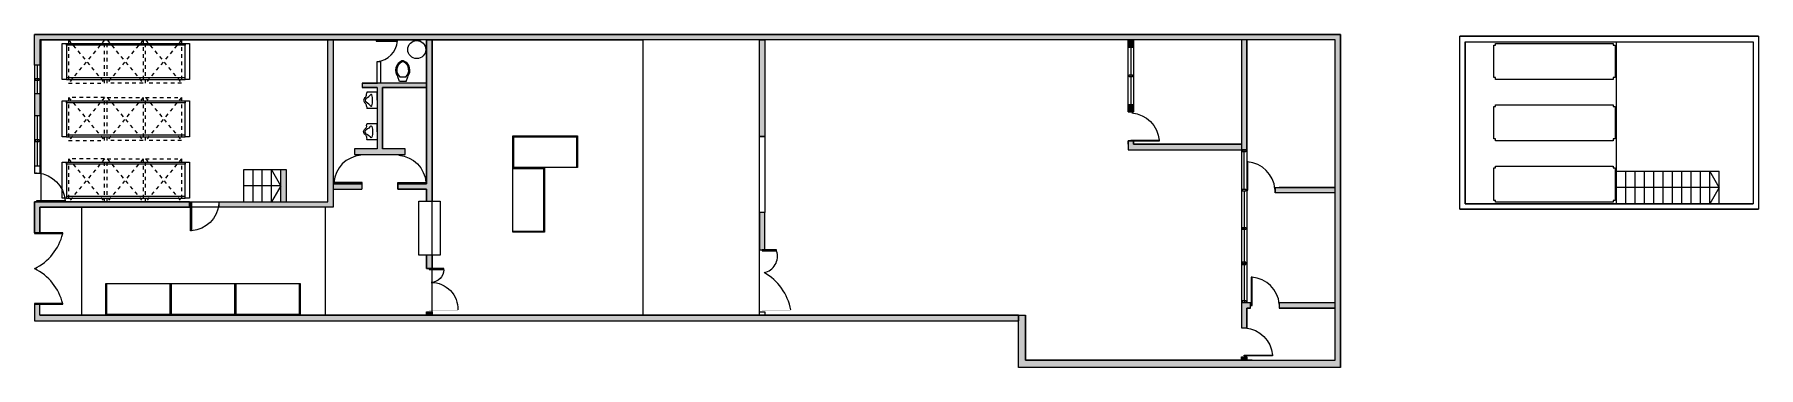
# Model space of a CAD drawing. Header units: millimetres. Extents: x 123.4 to 171.4, y 157.1 to 166.4.
import ezdxf

# ---------------------------------------------------------------- set-up
doc = ezdxf.new("R2010")
doc.units = ezdxf.units.MM
doc.linetypes.add('DASHED', pattern=[0.75, 0.5, -0.25])
for name, color, linetype in [('01', 1, 'Continuous'), ('_Sanitarios', 4, 'Continuous'), ('Carpintería', 1, 'Continuous'), ('Divisiones - Placas de roca de yeso y Vidrio', 3, 'Continuous'), ('Durlock', 30, 'Continuous'), ('IRI-OCASA-Layout R 9$0$OCA_Mobiliario', 8, 'Continuous'), ('LARGUERO_2300', 42, 'Continuous'), ('Mamposteria_hatch', 252, 'Continuous'), ('MUROS', 6, 'Continuous'), ('Racks', 7, 'Continuous')]:
    doc.layers.add(name, color=color, linetype=linetype)
doc.layers.add('AUX', color=232, linetype='Continuous', plot=False)
doc.layers.add('BASTIDOR', color=162, linetype='Continuous', lineweight=5)
doc.layers.add('MERCADERIA', color=252, linetype='Continuous', lineweight=5)
doc.layers.add('HATCH ARCOR', color=7, linetype='Continuous', true_color=0xfff0fe)
doc.layers.add('HATCH CCP', color=7, linetype='Continuous', true_color=0xe6ecfe)

# ---------------------------------------------------------------- blocks, each defined once
blk = doc.blocks.new('CL16')
for p, q in [((0, 0), (-217.5, 0)), ((0, 0), (217.5, 0)), ((-225, -7.5), (-225, -275.191532)), ((-161.850551, -292.951558), (-210.850922, -290.167377)), ((161.850551, -292.951558), (210.850922, -290.167377)), ((169.797781, -292.5), (168.442631, -292.5)), ((225, -7.5), (225, -275.191532))]:
    blk.add_line(p, q)
for centre, radius, start, end in [((-217.5, -7.5), 7.5, 90, 180), ((217.5, -7.5), 7.5, 0, 90), ((-210, -275.191532), 15, 180, 266.747973), ((-142.567549, -170.7535), 22.044253, 109.70397, 180), ((-543.70824, -593.63577), 567.929153, 30.61844, 48.125089), ((-168.232463, -405.270396), 112.5, 37.902563, 86.747973), ((0, -638.75), 511.25, 90, 107.061531), ((0, -274.292909), 100.707091, 217.810531, 270), ((3.128205, -270), 67.5, 210.61844, 267.343746), ((0, -638.75), 511.25, 72.938469, 90), ((-3.128205, -270), 67.5, 272.656254, 329.38156), ((0, -274.292909), 100.707091, 270, 322.097437), ((543.70824, -593.63577), 567.929153, 131.874911, 149.38156), ((168.232463, -405.270396), 112.5, 93.252027, 142.097437), ((142.567549, -170.7535), 22.044253, 360, 70.29603), ((210, -275.191532), 15, 273.252027, 0)]:
    blk.add_arc(centre, radius, start, end)
blk = doc.blocks.new('A$C48EA0DC4')
at = {"layer": 'Carpintería'}
blk.add_hatch(color=256, dxfattribs=at).paths.add_polyline_path([(0, 0.677), (0, 0.697), (0.7, 0.697), (0.7, 0.677)])
blk.add_lwpolyline([(0.7, 0.677), (0.7, 0.697), (0, 0.697), (0, 0.677)], close=True, dxfattribs=at)
blk.add_arc((-0.032, 0.732), 0.734, 274.7479, 355.7579, dxfattribs=at)
blk = doc.blocks.new('new_puerta')
at = {"layer": 'Divisiones - Placas de roca de yeso y Vidrio'}
blk.add_hatch(color=256, dxfattribs=at).paths.add_polyline_path([(-754.858, 645.087), (-754.888, 645.087), (-754.888, 645.487), (-754.858, 645.487)])
blk.add_lwpolyline([(-754.888, 645.487), (-754.858, 645.487), (-754.858, 645.087), (-754.888, 645.087)], close=True, dxfattribs=at)
at = {"layer": 'Divisiones - Placas de roca de yeso y Vidrio', "linetype": 'Continuous'}
for centre, radius, start, end in [((-755.996, 645.133), 0.752, 0.6605, 91.297), ((-754.885, 645.13), 0.36, 91.1098, 178.0428)]:
    blk.add_arc(centre, radius, start, end, dxfattribs=at)
blk.add_solid([(-756.043, 645.08), (-756.043, 645.885), (-756.013, 645.08), (-756.013, 645.885)], dxfattribs=at)
blk = doc.blocks.new('mesa_trabajo_1.80x.83')
at = {"layer": 'IRI-OCASA-Layout R 9$0$OCA_Mobiliario'}
blk.add_lwpolyline([(0, 0.88), (-1.8, 0.88), (-1.8, 0), (0, 0)], close=True, dxfattribs=at)
blk.add_lwpolyline([(-1.775, 0.88), (-1.775, 0.025), (-0.025, 0.025), (-0.025, 0.88)], dxfattribs=at)
blk = doc.blocks.new('A$C0D016993')
at = {"linetype": 'DASHED', "ltscale": 0.05}
for points in [[(0, 1.2), (1, 1.2), (1, 0), (0, 0), (0, 1.2)], [(0, 1.2), (1, 0)], [(1, 1.2), (0, 0)]]:
    blk.add_lwpolyline(points, dxfattribs=at)
blk = doc.blocks.new('mecalux_nuevo_3.30x1.00')
at = {"layer": 'BASTIDOR'}
for points in [[(-1, 3.377), (-1, 3.5), (0, 3.5), (0, 3.377)], [(-1, 3.377), (-1, 3.5), (0, 3.5), (0, 3.377)], [(-1, -0.043), (-1, 0.08), (0, 0.08), (0, -0.043)]]:
    blk.add_lwpolyline(points, close=True, dxfattribs=at)
at = {"layer": 'LARGUERO_2300'}
for points in [[(-0.95, 0.08), (-0.95, 3.377), (-1, 3.377), (-1, 0.08)], [(-0.05, 0.08), (-0.05, 3.377), (0, 3.377), (0, 0.08)]]:
    blk.add_lwpolyline(points, close=True, dxfattribs=at)
at = {"layer": 'MERCADERIA', "color": 253, "xscale": -1, "rotation": 270}
blk.add_blockref('A$C0D016993', (-1.1, 2.32), dxfattribs=at)
at = {"layer": 'MERCADERIA', "color": 253, "rotation": 270}
for p in [(-1.1, 2.25), (-1.1, 1.18)]:
    blk.add_blockref('A$C0D016993', p, dxfattribs=at)

msp = doc.modelspace()

# ---------------------------------------------------------------- hatches: boundary and pattern name
at = {"layer": 'Carpintería'}
for points in [[(123.447, 160.859), (124.232, 160.859), (124.232, 160.837), (123.447, 160.837)], [(123.447, 158.892), (124.232, 158.892), (124.232, 158.869), (123.447, 158.869)]]:
    msp.add_hatch(color=256, dxfattribs=at).paths.add_polyline_path(points)
at = {"layer": 'Divisiones - Placas de roca de yeso y Vidrio'}
msp.add_hatch(color=256, dxfattribs=at).paths.add_polyline_path([(143.672, 160.384), (143.672, 160.354), (144.071, 160.354), (144.071, 160.384)])
at = {"layer": 'Mamposteria_hatch'}
for points in [[(123.447, 166.364), (159.747, 166.364), (159.747, 157.114), (150.797, 157.114), (150.797, 158.564), (150.997, 158.564), (150.997, 157.314), (159.597, 157.314), (159.597, 166.214), (123.597, 166.214), (123.597, 165.514), (123.447, 165.514)], [(131.747, 162.064), (131.747, 161.564), (128.577, 161.564), (128.577, 161.714), (130.297, 161.714), (130.297, 162.614), (130.447, 162.614), (130.447, 161.714), (131.597, 161.714), (131.597, 166.214), (131.747, 166.214)], [(143.747, 163.534), (143.597, 163.534), (143.597, 166.214), (143.747, 166.214)], [(153.847, 166.214), (153.847, 166.014), (153.997, 166.014), (153.997, 166.214)], [(153.847, 163.414), (153.847, 163.164), (157.147, 163.164), (157.147, 166.214), (156.997, 166.214), (156.997, 163.314), (153.997, 163.314), (153.997, 163.414)], [(132.556, 165.014), (134.347, 165.014), (134.347, 164.889), (133.122, 164.889), (133.122, 163.184), (133.747, 163.184), (133.747, 163.034), (132.347, 163.034), (132.347, 163.184), (132.972, 163.184), (132.972, 164.889), (132.556, 164.889)], [(123.447, 164.714), (123.597, 164.714), (123.597, 164.114), (123.447, 164.114)], [(153.847, 164.414), (153.847, 164.214), (153.997, 164.214), (153.997, 164.414)], [(131.747, 162.214), (131.747, 162.064), (132.547, 162.064), (132.547, 162.214)], [(159.591, 161.964), (157.931, 161.964), (157.931, 162.114), (159.591, 162.114)], [(123.447, 160.859), (123.597, 160.859), (123.597, 161.564), (127.759, 161.564), (127.759, 161.714), (123.447, 161.714)], [(143.597, 160.384), (143.747, 160.384), (143.747, 161.424), (143.597, 161.424)], [(123.597, 158.564), (150.797, 158.564), (150.797, 158.414), (123.447, 158.414), (123.447, 158.869), (123.597, 158.869)], [(134.347, 158.664), (134.497, 158.664), (134.497, 158.564), (134.347, 158.564)], [(156.997, 158.214), (157.147, 158.214), (157.147, 158.764), (157.247, 158.764), (157.247, 158.914), (156.997, 158.914)], [(159.597, 158.764), (159.597, 158.914), (158.047, 158.914), (158.047, 158.764)], [(157.147, 157.314), (156.997, 157.314), (156.997, 157.414), (157.147, 157.414)]]:
    msp.add_hatch(color=256, dxfattribs=at).paths.add_polyline_path(points)
h = msp.add_hatch(color=256, dxfattribs=at)
h.paths.add_polyline_path([(134.347, 166.214), (134.497, 166.214), (134.497, 161.736), (134.347, 161.736), (134.347, 162.064), (133.547, 162.064), (133.547, 162.214), (134.347, 162.214)])
h.paths.add_polyline_path([(134.347, 160.236), (134.497, 160.236), (134.497, 159.864), (134.347, 159.864)])

# ---------------------------------------------------------------- linework, layer by layer
for p, q in [((159.747, 166.364), (123.447, 166.364)), ((123.447, 165.514), (123.447, 166.364)), ((159.747, 157.114), (159.747, 166.364)), ((171.369, 166.315), (163.069, 166.315)), ((163.069, 161.515), (163.069, 166.315)), ((171.369, 166.315), (171.369, 161.515)), ((123.597, 166.214), (125.897, 166.214)), ((123.597, 166.214), (123.597, 165.514)), ((125.897, 166.214), (131.597, 166.214)), ((131.597, 166.214), (134.197, 166.214)), ((159.597, 166.214), (134.147, 166.214)), ((134.347, 166.214), (134.347, 162.214)), ((134.497, 166.214), (134.497, 161.736)), ((143.597, 164.214), (143.597, 166.214)), ((143.597, 164.214), (143.597, 166.214)), ((156.997, 166.214), (156.997, 163.164)), ((157.147, 166.214), (157.147, 163.164)), ((159.597, 157.314), (159.597, 166.214)), ((163.219, 166.165), (165.519, 166.165)), ((163.219, 166.165), (163.219, 161.665)), ((165.519, 166.165), (171.219, 166.165)), ((171.219, 166.165), (171.219, 161.665)), ((123.597, 165.514), (123.447, 165.514)), ((132.556, 165.014), (132.981, 165.014)), ((132.556, 165.014), (132.556, 164.889)), ((132.972, 164.889), (132.556, 164.889)), ((134.347, 165.014), (132.972, 165.014)), ((132.972, 164.889), (132.972, 163.184)), ((134.347, 164.889), (133.122, 164.889)), ((133.122, 164.889), (133.122, 163.184)), ((123.597, 164.714), (123.447, 164.714)), ((153.997, 164.214), (153.847, 164.214)), ((153.847, 163.314), (153.847, 163.414)), ((153.847, 163.414), (153.997, 163.414)), ((153.997, 163.414), (153.997, 163.314)), ((132.972, 163.184), (132.347, 163.184)), ((132.347, 163.184), (132.347, 163.034)), ((132.347, 163.034), (133.747, 163.034)), ((133.747, 163.184), (133.122, 163.184)), ((133.747, 163.034), (133.747, 163.184)), ((153.847, 163.314), (153.847, 163.164)), ((153.847, 163.164), (156.997, 163.164)), ((153.997, 163.314), (156.997, 163.314)), ((157.147, 163.165), (156.997, 163.165)), ((123.447, 162.714), (123.597, 162.714)), ((123.447, 162.714), (123.447, 162.514)), ((123.447, 162.514), (123.597, 162.514)), ((123.597, 162.714), (123.597, 162.514)), ((130.297, 161.714), (130.297, 162.614)), ((131.747, 162.214), (132.547, 162.214)), ((131.747, 162.064), (132.547, 162.064)), ((132.547, 162.214), (132.547, 162.064)), ((133.547, 162.214), (134.347, 162.214)), ((133.547, 162.214), (133.547, 162.064)), ((133.547, 162.064), (134.347, 162.064)), ((134.347, 162.064), (134.347, 161.736)), ((157.931, 162.114), (157.931, 161.964)), ((159.597, 162.114), (158.044, 162.114)), ((123.447, 161.714), (127.759, 161.714)), ((123.597, 161.564), (127.759, 161.564)), ((127.759, 161.714), (127.759, 161.564)), ((159.591, 161.964), (158.047, 161.964)), ((163.069, 161.515), (171.369, 161.515)), ((163.219, 161.665), (171.219, 161.665)), ((123.597, 160.859), (123.447, 160.859)), ((134.347, 160.236), (134.347, 159.864)), ((134.497, 160.236), (134.497, 159.834)), ((134.347, 159.864), (134.497, 159.864)), ((123.597, 158.892), (123.447, 158.892)), ((123.597, 158.869), (123.447, 158.869)), ((134.347, 158.564), (134.347, 158.664)), ((134.347, 158.664), (134.497, 158.664)), ((134.497, 158.664), (134.497, 158.564)), ((156.997, 158.914), (156.997, 158.214)), ((157.247, 158.914), (156.997, 158.914)), ((157.147, 158.764), (157.147, 158.214)), ((157.247, 158.764), (157.147, 158.764)), ((157.247, 158.764), (157.247, 158.914)), ((159.597, 158.914), (158.047, 158.914)), ((158.047, 158.914), (158.047, 158.764)), ((159.597, 158.764), (158.047, 158.764)), ((123.447, 158.414), (150.797, 158.414)), ((123.597, 158.564), (150.997, 158.564)), ((150.797, 157.114), (150.797, 158.414)), ((150.997, 157.314), (150.997, 158.564)), ((156.997, 158.214), (157.147, 158.214)), ((156.997, 157.314), (150.997, 157.314)), ((156.997, 157.414), (156.997, 157.314)), ((156.997, 157.414), (157.147, 157.414)), ((157.147, 157.414), (157.147, 157.314)), ((157.297, 157.314), (157.147, 157.314)), ((157.297, 157.314), (159.597, 157.314)), ((159.747, 157.114), (150.797, 157.114))]:
    msp.add_line(p, q)
msp.add_lwpolyline([(134.127, 161.736), (134.727, 161.736), (134.727, 160.236), (134.127, 160.236), (134.127, 161.736)])
for p in [(123.497, 162.514), (157.047, 160.975), (157.072, 160.007)]:
    msp.add_point(p)
at = {"layer": '01'}
for p, q in [((153.847, 164.214), (153.847, 166.214)), ((153.922, 166.014), (153.922, 164.414)), ((153.997, 166.214), (153.997, 164.214)), ((123.447, 165.514), (123.447, 164.714)), ((123.447, 164.114), (123.447, 162.714)), ((123.597, 164.114), (123.597, 162.714)), ((156.997, 163.164), (156.997, 158.914)), ((157.147, 163.164), (157.147, 158.914)), ((130.297, 162.164), (130.037, 162.614)), ((170.279, 162.115), (170.019, 162.565)), ((130.297, 162.164), (129.267, 162.164)), ((130.297, 162.164), (130.037, 161.714)), ((157.072, 162.012), (157.072, 158.914)), ((170.279, 162.115), (167.419, 162.115)), ((170.279, 162.115), (170.019, 161.665))]:
    msp.add_line(p, q, dxfattribs=at)
for points in [[(153.872, 165.244), (153.972, 165.244), (153.972, 165.184), (153.872, 165.184), (153.872, 165.244)], [(157.022, 163.165), (157.122, 163.165), (157.122, 163.105), (157.022, 163.105), (157.022, 163.165)], [(157.072, 162.072), (157.072, 163.165)], [(157.022, 162.072), (157.122, 162.072), (157.122, 162.012), (157.022, 162.012), (157.022, 162.072)], [(157.022, 161.005), (157.122, 161.005), (157.122, 160.945), (157.022, 160.945), (157.022, 161.005)], [(157.022, 159.977), (157.122, 159.977), (157.122, 160.037), (157.022, 160.037), (157.022, 159.977)], [(157.022, 158.974), (157.122, 158.974), (157.122, 158.914), (157.022, 158.914), (157.022, 158.974)]]:
    msp.add_lwpolyline(points, dxfattribs=at)
msp.add_lwpolyline([(143.747, 161.424), (143.597, 161.424), (143.597, 163.534), (143.747, 163.534)], close=True, dxfattribs=at)
at = {"layer": '_Sanitarios'}
for p, q in [((133.592, 165.055), (133.546, 165.193)), ((133.592, 165.193), (133.777, 165.193)), ((133.777, 165.055), (133.592, 165.055)), ((133.777, 165.055), (133.823, 165.193))]:
    msp.add_line(p, q, dxfattribs=at)
msp.add_circle((134.073, 165.945), 0.25, dxfattribs=at)
for centre, radius, start, end in [((133.766, 165.369), 0.281, 112.0284, 218.5307), ((133.782, 165.374), 0.262, 121.053, 223.6321), ((133.685, 165.514), 0.0924, 65.7318, 114.2682), ((133.685, 165.54), 0.0924, 74.8605, 105.1395), ((133.603, 165.369), 0.281, 321.4691, 67.9714), ((133.588, 165.374), 0.262, 316.3677, 58.9468)]:
    msp.add_arc(centre, radius, start, end, dxfattribs=at)
at = {"layer": 'AUX'}
for points in [[(163.069, 166.315), (171.369, 166.315), (171.369, 161.515), (163.069, 161.515), (163.069, 166.315)], [(163.219, 166.165), (171.219, 166.165), (171.219, 161.665), (163.219, 161.665), (163.219, 166.165)], [(164.011, 166.068), (164.061, 166.068), (164.061, 166.118), (167.331, 166.118), (167.331, 166.068), (167.381, 166.068), (167.381, 165.168), (167.331, 165.168), (167.331, 165.118), (164.061, 165.118), (164.061, 165.168), (164.011, 165.168), (164.011, 166.068)], [(164.011, 164.365), (164.061, 164.365), (164.061, 164.415), (167.331, 164.415), (167.331, 164.365), (167.381, 164.365), (167.381, 163.465), (167.331, 163.465), (167.331, 163.415), (164.061, 163.415), (164.061, 163.465), (164.011, 163.465), (164.011, 164.365)], [(164.011, 162.656), (164.061, 162.656), (164.061, 162.706), (167.331, 162.706), (167.331, 162.656), (167.381, 162.656), (167.381, 161.756), (167.331, 161.756), (167.331, 161.706), (164.061, 161.706), (164.061, 161.756), (164.011, 161.756), (164.011, 162.656)], [(123.597, 161.564), (123.597, 160.859), (123.447, 160.859), (123.447, 161.714), (127.759, 161.714)], [(127.759, 161.564), (123.597, 161.564)]]:
    msp.add_lwpolyline(points, dxfattribs=at)
at = {"layer": 'Carpintería', "color": 141}
for p, q in [((123.522, 165.514), (123.522, 164.714)), ((123.522, 164.114), (123.522, 162.714))]:
    msp.add_line(p, q, dxfattribs=at)
for points in [[(123.472, 165.144), (123.572, 165.144), (123.572, 165.084), (123.472, 165.084), (123.472, 165.144)], [(123.472, 163.444), (123.572, 163.444), (123.572, 163.384), (123.472, 163.384), (123.472, 163.444)]]:
    msp.add_lwpolyline(points, dxfattribs=at)
at = {"layer": 'Carpintería'}
for points in [[(124.232, 160.837), (124.232, 160.859), (123.447, 160.859), (123.447, 160.837)], [(124.232, 158.869), (124.232, 158.892), (123.447, 158.892), (123.447, 158.869)]]:
    msp.add_lwpolyline(points, close=True, dxfattribs=at)
for centre, start, end in [((122.818, 161.168), 295.6715, 346.8198), ((122.818, 158.551), 13.1802, 64.3285)]:
    msp.add_arc(centre, 1.452, start, end, dxfattribs=at)
at = {"layer": 'Divisiones - Placas de roca de yeso y Vidrio'}
for p, q in [((167.419, 161.665), (167.419, 166.165)), ((129.267, 162.614), (130.297, 162.614)), ((129.267, 161.714), (129.267, 162.614)), ((129.522, 161.714), (129.522, 162.614)), ((129.777, 161.714), (129.777, 162.614)), ((130.037, 161.714), (130.037, 162.614)), ((130.297, 161.714), (130.297, 162.614)), ((167.419, 162.565), (170.279, 162.565)), ((167.419, 161.665), (167.419, 162.565)), ((167.679, 161.665), (167.679, 162.565)), ((167.939, 161.665), (167.939, 162.565)), ((168.199, 161.665), (168.199, 162.565)), ((168.459, 161.665), (168.459, 162.565)), ((168.719, 161.665), (168.719, 162.565)), ((168.979, 161.665), (168.979, 162.565)), ((169.239, 161.665), (169.239, 162.565)), ((169.499, 161.665), (169.499, 162.565)), ((169.759, 161.665), (169.759, 162.565)), ((170.019, 161.665), (170.019, 162.565)), ((170.279, 161.665), (170.279, 162.565))]:
    msp.add_line(p, q, dxfattribs=at)
msp.add_lwpolyline([(144.071, 160.354), (144.071, 160.384), (143.672, 160.384), (143.672, 160.354)], close=True, dxfattribs=at)
at = {"layer": 'Divisiones - Placas de roca de yeso y Vidrio', "linetype": 'Continuous'}
for centre, radius, start, end in [((143.639, 160.202), 0.46, 281.1677, 18.7558), ((142.996, 158.447), 1.496, 10.2347, 60.7228)]:
    msp.add_arc(centre, radius, start, end, dxfattribs=at)
msp.add_solid([(143.666, 158.683), (144.468, 158.683), (143.666, 158.713), (144.468, 158.713)], dxfattribs=at)
at = {"layer": 'Durlock'}
for points in [[(143.747, 163.534), (143.597, 163.534), (143.597, 166.214), (143.747, 166.214)], [(143.597, 160.384), (143.747, 160.384), (143.747, 161.424), (143.597, 161.424)]]:
    msp.add_lwpolyline(points, close=True, dxfattribs=at)
msp.add_lwpolyline([(134.497, 160.236), (134.497, 159.864), (134.347, 159.864), (134.347, 160.236)], dxfattribs=at)
at = {"layer": 'HATCH ARCOR'}
for points in [[(123.624, 161.714), (131.597, 161.714), (131.597, 166.214), (123.624, 166.214)], [(140.36, 158.564), (143.597, 158.564), (143.597, 166.214), (140.36, 166.214)]]:
    msp.add_lwpolyline(points, close=True, dxfattribs=at)
for points in [[(153.997, 166.014), (153.847, 166.014)], [(153.997, 164.414), (153.847, 164.414)]]:
    msp.add_lwpolyline(points, dxfattribs=at)
at = {"layer": 'HATCH CCP'}
for points in [[(140.36, 158.564), (134.497, 158.564), (134.497, 166.214), (140.36, 166.214)], [(124.75, 158.564), (131.539, 158.564), (131.539, 161.564), (124.75, 161.564)]]:
    msp.add_lwpolyline(points, close=True, dxfattribs=at)
at = {"layer": 'Mamposteria_hatch'}
msp.add_line((150.797, 158.564), (150.797, 158.414), dxfattribs=at)
at = {"layer": 'MUROS'}
for p, q in [((123.597, 165.514), (123.597, 164.714)), ((132.972, 165.014), (132.972, 165.614)), ((132.972, 165.614), (133.073, 165.614)), ((133.073, 165.02), (133.073, 165.614)), ((123.447, 164.714), (123.447, 164.114)), ((123.597, 164.714), (123.597, 164.114)), ((123.447, 164.114), (123.597, 164.114)), ((143.597, 158.564), (143.597, 158.664)), ((143.597, 158.664), (143.747, 158.664)), ((143.747, 158.664), (143.747, 158.564))]:
    msp.add_line(p, q, dxfattribs=at)
for points in [[(123.597, 166.214), (123.597, 165.514), (123.447, 165.514), (123.447, 166.364), (159.747, 166.364), (159.747, 157.114), (150.797, 157.114), (150.797, 158.564), (150.997, 158.564), (150.997, 157.314), (159.597, 157.314), (159.597, 166.214), (123.597, 166.214)], [(131.747, 162.064), (131.747, 161.564), (128.577, 161.564), (128.577, 161.714), (130.297, 161.714), (130.297, 162.614), (130.447, 162.614), (130.447, 161.714), (131.597, 161.714), (131.597, 166.214), (131.747, 166.214), (131.747, 162.064)], [(133.547, 162.214), (134.347, 162.214), (134.347, 166.214), (134.497, 166.214), (134.497, 161.736)], [(153.847, 163.414), (153.847, 163.164), (157.147, 163.164), (157.147, 166.214), (156.997, 166.214), (156.997, 163.314), (153.997, 163.314), (153.997, 163.414), (153.847, 163.414)], [(153.847, 166.214), (153.847, 166.014), (153.997, 166.014), (153.997, 166.214), (153.847, 166.214)], [(134.347, 165.014), (132.556, 165.014), (132.556, 164.952), (132.556, 164.889), (132.972, 164.889), (132.972, 163.184), (132.347, 163.184), (132.347, 163.034), (133.747, 163.034), (133.747, 163.184), (133.122, 163.184), (133.122, 164.889), (134.347, 164.889), (134.347, 165.014)], [(153.847, 164.414), (153.847, 164.214), (153.997, 164.214), (153.997, 164.414), (153.847, 164.414)], [(134.347, 161.736), (134.347, 162.064), (133.547, 162.064), (133.547, 162.214)], [(123.447, 160.859), (123.597, 160.859), (123.597, 161.564), (127.759, 161.564), (127.759, 161.714), (123.447, 161.714), (123.447, 160.859)], [(150.797, 158.564), (123.597, 158.564), (123.597, 158.869), (123.447, 158.869), (123.447, 158.414), (150.797, 158.414)], [(156.997, 158.214), (157.147, 158.214), (157.147, 158.764), (157.247, 158.764), (157.247, 158.914), (156.997, 158.914), (156.997, 158.214)], [(159.597, 158.764), (159.597, 158.914), (158.047, 158.914), (158.047, 158.764), (159.597, 158.764)]]:
    msp.add_lwpolyline(points, dxfattribs=at)
for points in [[(159.591, 161.964), (157.931, 161.964), (157.931, 162.114), (159.591, 162.114)], [(157.147, 157.314), (156.997, 157.314), (156.997, 157.414), (157.147, 157.414)]]:
    msp.add_lwpolyline(points, close=True, dxfattribs=at)

# ---------------------------------------------------------------- block references
at = {"layer": '_Sanitarios', "yscale": 0.001, "zscale": 0.001, "rotation": 270}
for p, xscale in [((132.972, 164.537), 0.001), ((132.972, 163.662), -0.001)]:
    msp.add_blockref('CL16', p, dxfattribs=dict(at, xscale=xscale))
at = {"layer": 'Divisiones - Placas de roca de yeso y Vidrio', "xscale": 0.841317, "yscale": 0.841317, "zscale": 0.841317}
msp.add_blockref('A$C48EA0DC4', (132.948, 165.614), dxfattribs=at)
at = {"layer": 'Divisiones - Placas de roca de yeso y Vidrio'}
for name, p, xscale, yscale, zscale, rotation in [('A$C48EA0DC4', (153.922, 164.185), -1.121019, 1.121019, 1.121019, 180), ('A$C48EA0DC4', (132.552, 163.01), 1.121019, 1.121019, 1.121019, 180), ('A$C48EA0DC4', (133.543, 163.01), -1.121019, 1.121019, 1.121019, 180), ('A$C48EA0DC4', (123.512, 162.516), -1.121019, 1.121019, 1.121019, 180), ('A$C48EA0DC4', (157.929, 162.039), 1.121019, 1.121019, 1.121019, 90), ('A$C48EA0DC4', (128.57, 161.694), -1.121019, 1.121019, 1.121019, 90), ('new_puerta', (-508.551, 912.249), -0.996724, 0.996724, 0.996724, 270), ('A$C48EA0DC4', (158.049, 158.839), 1.121019, 1.121019, 1.121019, 90), ('A$C48EA0DC4', (157.072, 158.216), -1.121019, 1.121019, 1.121019, 180)]:
    msp.add_blockref(name, p, dxfattribs=dict(at, xscale=xscale, yscale=yscale, zscale=zscale, rotation=rotation))
at = {"layer": 'IRI-OCASA-Layout R 9$0$OCA_Mobiliario', "xscale": -1}
for p, rotation in [((138.542, 163.549), 180), ((137.622, 160.869), 90)]:
    msp.add_blockref('mesa_trabajo_1.80x.83', p, dxfattribs=dict(at, rotation=rotation))
for p in [(125.43, 158.564), (127.23, 158.564), (129.03, 158.564)]:
    msp.add_blockref('mesa_trabajo_1.80x.83', p, dxfattribs=at)
at = {"layer": 'Racks', "rotation": 90}
for p in [(127.716, 166.114), (127.716, 164.518), (127.716, 162.814)]:
    msp.add_blockref('mecalux_nuevo_3.30x1.00', p, dxfattribs=at)

doc.saveas('drawing.dxf')
